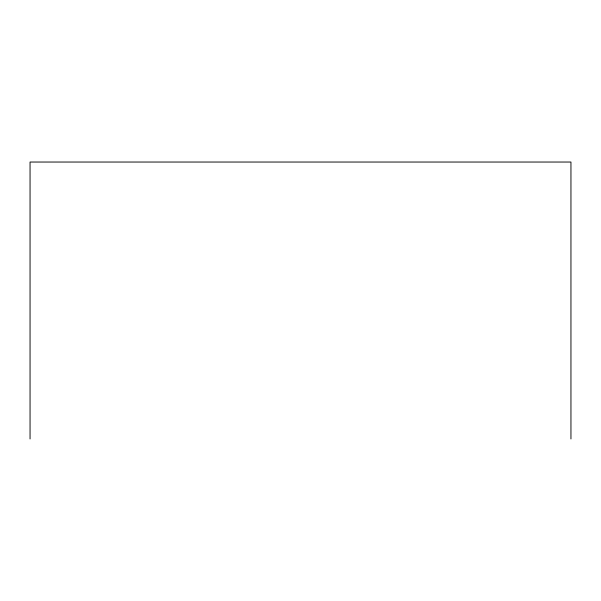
<?xml version="1.0" encoding="UTF-8"?>
<svg xmlns="http://www.w3.org/2000/svg" width="601" height="601" viewBox="0 0 601 601"><rect width="100%" height="100%" fill="white"/><g stroke="black" fill="none" stroke-linecap="round" stroke-linejoin="round"><path stroke-width="0.9" d="M570.95 438.963L570.95 162.037L30.05 162.037L30.05 438.963"/></g></svg>
